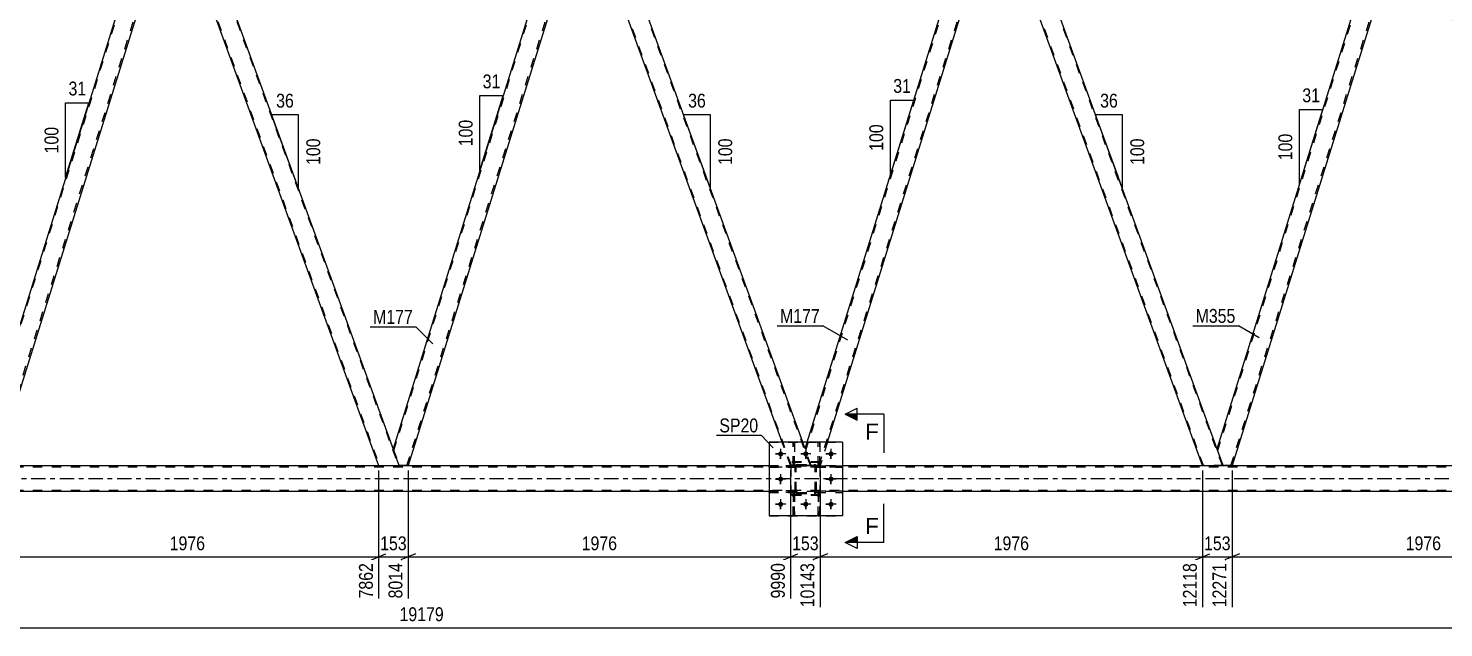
# Model space of a CAD drawing. Header units: millimetres. Extents: x -598 to 243, y -441 to 153.
# Drawn here: x -265.7 to 26.8, y -156.1 to -32.2 of the extents above; entities that cross this region are included whole.
import ezdxf

# ---------------------------------------------------------------- set-up
doc = ezdxf.new("R2010")
doc.units = ezdxf.units.MM
doc.linetypes.add('DXK_LINE_DOT2', pattern=[3.9198, 1.9599, -1.9599])
doc.linetypes.add('DXK_LINE_DOT3', pattern=[5.9187, 2.979, -0.9799, 0.9799, -0.9799])
doc.styles.add('Arial', font='ARIAL.TTF', dxfattribs={"height": 0.2})
doc.styles.add('Arial Narrow', font='ARIALN.TTF', dxfattribs={"height": 0.2})

# ---------------------------------------------------------------- blocks, each defined once
blk = doc.blocks.new('Part-318889849-1484 - 1356')
at = {"color": 7, "linetype": 'DXK_LINE_DOT2'}
for p, q in [((-102.85, -128.12), (-102.85, -127.8)), ((-102.85, -127.8), (-97.45, -127.8)), ((-102.85, -128.12), (-97.45, -128.12)), ((-102.25, -128.12), (-102.25, -127.8)), ((-97.45, -127.8), (-97.45, -128.12))]:
    blk.add_line(p, q, dxfattribs=at)
blk = doc.blocks.new('Part-318889849-1550 - 1356')
at = {"color": 7, "linetype": 'DXK_LINE_DOT2'}
for p, q in [((-107.25, -122.84), (-107.21, -122.66)), ((-107.21, -122.66), (-107.25, -122.84)), ((-107.01, -122.84), (-106.99, -122.75)), ((-106.99, -122.75), (-106.94, -122.67)), ((-106.95, -122.4), (-106.77, -122.36)), ((-106.77, -122.36), (-106.95, -122.4)), ((-106.94, -122.67), (-106.86, -122.62)), ((-106.86, -122.62), (-106.77, -122.6)), ((-106.77, -122.36), (-103.33, -122.36)), ((-106.77, -122.6), (-103.33, -122.6)), ((-103.33, -122.36), (-103.14, -122.4)), ((-103.14, -122.4), (-103.33, -122.36)), ((-103.33, -122.6), (-103.24, -122.62)), ((-103.24, -122.62), (-103.16, -122.67)), ((-103.16, -122.67), (-103.11, -122.75)), ((-103.11, -122.75), (-103.09, -122.84)), ((-102.88, -122.66), (-102.85, -122.84)), ((-102.85, -122.84), (-102.88, -122.66)), ((-107.25, -127.88), (-107.25, -122.84)), ((-107.01, -127.88), (-107.01, -122.84)), ((-103.09, -127.88), (-103.09, -122.84)), ((-102.85, -127.88), (-102.85, -122.84)), ((-107.21, -128.07), (-107.25, -127.88)), ((-107.25, -127.88), (-107.21, -128.07)), ((-106.99, -127.98), (-107.01, -127.88)), ((-106.94, -128.05), (-106.99, -127.98)), ((-106.77, -128.36), (-106.95, -128.33)), ((-106.95, -128.33), (-106.77, -128.36)), ((-106.86, -128.11), (-106.94, -128.05)), ((-106.77, -128.12), (-106.86, -128.11)), ((-106.77, -128.12), (-103.33, -128.12)), ((-106.77, -128.36), (-103.33, -128.36)), ((-103.24, -128.11), (-103.33, -128.12)), ((-103.14, -128.33), (-103.33, -128.36)), ((-103.33, -128.36), (-103.14, -128.33)), ((-103.16, -128.05), (-103.24, -128.11)), ((-103.11, -127.98), (-103.16, -128.05)), ((-103.09, -127.88), (-103.11, -127.98)), ((-102.85, -127.88), (-102.88, -128.07)), ((-102.88, -128.07), (-102.85, -127.88))]:
    blk.add_line(p, q, dxfattribs=at)
at = {"color": 7, "linetype": 'DXK_LINE_DOT3'}
blk.add_line((-105.05, -125.36), (-105.05, -125.36), dxfattribs=at)
at = {"color": 7, "linetype": 'DXK_LINE_DOT2'}
for centre, start, end in [((-106.77, -122.84), 112.5, 157.5), ((-106.77, -122.84), 112.5, 157.5), ((-103.33, -122.84), 22.5, 67.5), ((-103.33, -122.84), 22.5, 67.5), ((-106.77, -127.88), 202.5, 247.5), ((-106.77, -127.88), 202.5, 247.5), ((-103.33, -127.88), 292.5, 337.5), ((-103.33, -127.88), 292.5, 337.5)]:
    blk.add_arc(centre, 0.48, start, end, dxfattribs=at)
blk = doc.blocks.new('Part-318889849-1475 - 1356')
at = {"color": 7, "linetype": 'DXK_LINE_DOT2'}
for p, q in [((-102.05, -121.96), (-108.05, -121.96)), ((-108.05, -128.76), (-108.05, -121.96)), ((-102.05, -128.76), (-102.05, -121.96)), ((-102.05, -128.76), (-108.05, -128.76))]:
    blk.add_line(p, q, dxfattribs=at)
blk = doc.blocks.new('Part-318889849-1481 - 1356')
at = {"color": 2, "linetype": 'Continuous'}
for p, q in [((-102.49, -117.76), (-102.49, -117.76)), ((-102.17, -117.76), (-102.49, -117.76)), ((-102.17, -117.76), (-102.17, -117.76))]:
    blk.add_line(p, q, dxfattribs=at)
at = {"color": 7, "linetype": 'DXK_LINE_DOT2'}
for p, q in [((-102.49, -122.61), (-102.49, -117.76)), ((-102.17, -122.61), (-102.17, -117.76)), ((-102.49, -122.01), (-102.17, -122.01)), ((-102.49, -122.61), (-102.17, -122.61))]:
    blk.add_line(p, q, dxfattribs=at)
blk = doc.blocks.new('Part-318889849-1547 - 1356')
at = {"color": 2, "linetype": 'Continuous'}
for p, q in [((-153.63, -1.36), (-190.33, -119.11)), ((-153.59, -1.36), (-153.63, -1.36)), ((-153.59, -1.36), (-153.12, -1.36)), ((-153.12, -1.36), (-152.31, -1.36)), ((-152.31, -1.36), (-150.78, -5.56)), ((-150.76, -5.61), (-187.22, -122.58)), ((-189.07, -122.58), (-190.31, -119.16))]:
    blk.add_line(p, q, dxfattribs=at)
at = {"color": 7, "linetype": 'DXK_LINE_DOT2'}
for p, q in [((-190.19, -119.48), (-153.38, -1.36)), ((-153.12, -1.36), (-153.48, -1.36)), ((-187.47, -122.58), (-150.9, -5.24)), ((-150.78, -5.56), (-150.76, -5.61)), ((-190.33, -119.11), (-190.31, -119.16)), ((-187.22, -122.58), (-189.07, -122.58))]:
    blk.add_line(p, q, dxfattribs=at)
blk = doc.blocks.new('Part-318889849-1478 - 1356')
at = {"color": 2, "linetype": 'Continuous'}
for p, q in [((-107.69, -117.76), (-107.69, -117.76)), ((-107.37, -117.76), (-107.69, -117.76)), ((-107.37, -117.76), (-107.37, -117.76))]:
    blk.add_line(p, q, dxfattribs=at)
at = {"color": 7, "linetype": 'DXK_LINE_DOT2'}
for p, q in [((-107.69, -122.61), (-107.69, -117.76)), ((-107.37, -122.61), (-107.37, -117.76)), ((-107.69, -122.01), (-107.37, -122.01)), ((-107.69, -122.61), (-107.37, -122.61))]:
    blk.add_line(p, q, dxfattribs=at)
blk = doc.blocks.new('Part-318889849-1491 - 1356')
at = {"color": 7, "linetype": 'DXK_LINE_DOT2'}
for p, q in [((-112.65, -122.6), (-107.25, -122.6)), ((-112.65, -122.92), (-112.65, -122.6)), ((-107.85, -122.92), (-107.85, -122.6)), ((-107.25, -122.6), (-107.25, -122.92)), ((-107.25, -122.92), (-112.65, -122.92))]:
    blk.add_line(p, q, dxfattribs=at)
blk = doc.blocks.new('Part-318889849-1548 - 1356')
at = {"color": 7, "linetype": 'DXK_LINE_DOT2'}
for p, q in [((-112.65, -127.8), (-107.25, -127.8)), ((-112.65, -128.12), (-112.65, -127.8)), ((-107.25, -128.12), (-112.65, -128.12)), ((-107.85, -128.12), (-107.85, -127.8)), ((-107.25, -127.8), (-107.25, -128.12))]:
    blk.add_line(p, q, dxfattribs=at)
blk = doc.blocks.new('Bolt-318889849-1502 - 1356')
at = {"color": 1, "linetype": 'Continuous'}
for p, q in [((-110.25, -119.12), (-110.25, -119.82)), ((-105.05, -119.12), (-105.05, -119.82)), ((-99.85, -119.12), (-99.85, -119.82)), ((-111.29, -120.16), (-110.6, -120.16)), ((-110.25, -121.2), (-110.25, -120.51)), ((-109.21, -120.16), (-109.9, -120.16)), ((-106.09, -120.16), (-105.4, -120.16)), ((-105.05, -121.2), (-105.05, -120.51)), ((-104.01, -120.16), (-104.7, -120.16)), ((-100.89, -120.16), (-100.2, -120.16)), ((-99.85, -121.2), (-99.85, -120.51)), ((-98.81, -120.16), (-99.5, -120.16)), ((-111.29, -125.36), (-110.6, -125.36)), ((-110.25, -124.32), (-110.25, -125.02)), ((-110.25, -126.4), (-110.25, -125.71)), ((-109.21, -125.36), (-109.9, -125.36)), ((-100.89, -125.36), (-100.2, -125.36)), ((-99.85, -124.32), (-99.85, -125.02)), ((-99.85, -126.4), (-99.85, -125.71)), ((-98.81, -125.36), (-99.5, -125.36)), ((-111.29, -130.56), (-110.6, -130.56)), ((-110.25, -129.52), (-110.25, -130.22)), ((-110.25, -131.6), (-110.25, -130.91)), ((-109.21, -130.56), (-109.9, -130.56)), ((-106.09, -130.56), (-105.4, -130.56)), ((-105.05, -129.52), (-105.05, -130.22)), ((-105.05, -131.6), (-105.05, -130.91)), ((-104.01, -130.56), (-104.7, -130.56)), ((-100.89, -130.56), (-100.2, -130.56)), ((-99.85, -129.52), (-99.85, -130.22)), ((-99.85, -131.6), (-99.85, -130.91)), ((-98.81, -130.56), (-99.5, -130.56))]:
    blk.add_line(p, q, dxfattribs=at)
blk = doc.blocks.new('Part-318889849-1503 - 1356')
at = {"color": 7, "linetype": 'DXK_LINE_DOT2'}
for p, q in [((-102.05, -121.83), (-108.05, -121.83)), ((-108.05, -128.63), (-108.05, -121.83)), ((-102.05, -128.63), (-102.05, -121.83)), ((-102.05, -128.63), (-108.05, -128.63))]:
    blk.add_line(p, q, dxfattribs=at)
blk = doc.blocks.new('Part-318889849-1549 - 1356')
at = {"color": 7, "linetype": 'DXK_LINE_DOT2'}
for p, q in [((-102.85, -122.92), (-102.85, -122.6)), ((-102.85, -122.6), (-97.45, -122.6)), ((-102.25, -122.92), (-102.25, -122.6)), ((-97.45, -122.6), (-97.45, -122.92)), ((-102.85, -122.92), (-97.45, -122.92))]:
    blk.add_line(p, q, dxfattribs=at)
blk = doc.blocks.new('Part-318889849-1532 - 1356')
at = {"color": 2, "linetype": 'Continuous'}
for p, q in [((-237.44, -1.36), (-237.42, -1.36)), ((-237.42, -1.36), (-237.34, -1.36)), ((-237.34, -1.36), (-237.1, -1.36)), ((-233.19, -1.36), (-237.1, -1.36)), ((-233.19, -1.36), (-190.31, -119.16)), ((-235.91, -5.56), (-193.32, -122.58))]:
    blk.add_line(p, q, dxfattribs=at)
at = {"color": 7, "linetype": 'DXK_LINE_DOT2'}
for p, q in [((-235.91, -5.56), (-237.44, -1.36)), ((-237.44, -1.36), (-237.34, -1.36)), ((-237.27, -1.36), (-193.15, -122.58)), ((-237.26, -1.36), (-237.27, -1.36)), ((-237.27, -1.36), (-237.26, -1.36)), ((-237.23, -1.36), (-237.26, -1.36)), ((-233.36, -1.36), (-189.24, -122.58)), ((-190.31, -119.16), (-189.07, -122.58)), ((-193.32, -122.58), (-189.07, -122.58))]:
    blk.add_line(p, q, dxfattribs=at)
blk = doc.blocks.new('Part-318889849-1564 - 1356')
at = {"color": 7, "linetype": 'DXK_LINE_DOT2'}
for p, q in [((-107.69, -122.61), (-107.69, -117.76)), ((-107.69, -117.76), (-107.37, -117.76)), ((-107.37, -117.76), (-107.37, -122.61)), ((-107.69, -122.01), (-107.37, -122.01)), ((-107.37, -122.61), (-107.69, -122.61))]:
    blk.add_line(p, q, dxfattribs=at)
blk = doc.blocks.new('Part-318889849-1963 - 1356')
at = {"color": 7, "linetype": 'DXK_LINE_DOT2'}
for p, q in [((-107.25, -127.8), (-112.65, -127.8)), ((-112.65, -127.8), (-112.65, -128.12)), ((-112.65, -128.12), (-107.25, -128.12)), ((-107.85, -128.12), (-107.85, -127.8)), ((-107.25, -128.12), (-107.25, -127.8))]:
    blk.add_line(p, q, dxfattribs=at)
blk = doc.blocks.new('Part-318889849-1580 - 1356')
at = {"color": 7, "linetype": 'DXK_LINE_DOT2'}
for p, q in [((-107.25, -122.84), (-107.21, -122.66)), ((-107.21, -122.66), (-107.25, -122.84)), ((-107.01, -122.84), (-106.99, -122.75)), ((-106.99, -122.75), (-106.94, -122.67)), ((-106.95, -122.4), (-106.77, -122.36)), ((-106.77, -122.36), (-106.95, -122.4)), ((-106.94, -122.67), (-106.86, -122.62)), ((-106.86, -122.62), (-106.77, -122.6)), ((-106.77, -122.36), (-103.33, -122.36)), ((-106.77, -122.6), (-103.33, -122.6)), ((-103.33, -122.36), (-103.14, -122.4)), ((-103.14, -122.4), (-103.33, -122.36)), ((-103.33, -122.6), (-103.24, -122.62)), ((-103.24, -122.62), (-103.16, -122.67)), ((-103.16, -122.67), (-103.11, -122.75)), ((-103.11, -122.75), (-103.09, -122.84)), ((-102.88, -122.66), (-102.85, -122.84)), ((-102.85, -122.84), (-102.88, -122.66)), ((-107.25, -127.88), (-107.25, -122.84)), ((-107.01, -127.88), (-107.01, -122.84)), ((-103.09, -127.88), (-103.09, -122.84)), ((-102.85, -127.88), (-102.85, -122.84)), ((-107.21, -128.07), (-107.25, -127.88)), ((-107.25, -127.88), (-107.21, -128.07)), ((-106.99, -127.98), (-107.01, -127.88)), ((-106.94, -128.05), (-106.99, -127.98)), ((-106.77, -128.36), (-106.95, -128.33)), ((-106.95, -128.33), (-106.77, -128.36)), ((-106.86, -128.11), (-106.94, -128.05)), ((-106.77, -128.12), (-106.86, -128.11)), ((-106.77, -128.12), (-103.33, -128.12)), ((-106.77, -128.36), (-103.33, -128.36)), ((-103.24, -128.11), (-103.33, -128.12)), ((-103.14, -128.33), (-103.33, -128.36)), ((-103.33, -128.36), (-103.14, -128.33)), ((-103.16, -128.05), (-103.24, -128.11)), ((-103.11, -127.98), (-103.16, -128.05)), ((-103.09, -127.88), (-103.11, -127.98)), ((-102.85, -127.88), (-102.88, -128.07)), ((-102.88, -128.07), (-102.85, -127.88))]:
    blk.add_line(p, q, dxfattribs=at)
at = {"color": 7, "linetype": 'DXK_LINE_DOT3'}
blk.add_line((-105.05, -125.36), (-105.05, -125.36), dxfattribs=at)
at = {"color": 7, "linetype": 'DXK_LINE_DOT2'}
for centre, start, end in [((-106.77, -122.84), 112.5, 157.5), ((-106.77, -122.84), 112.5, 157.5), ((-103.33, -122.84), 22.5, 67.5), ((-103.33, -122.84), 22.5, 67.5), ((-106.77, -127.88), 202.5, 247.5), ((-106.77, -127.88), 202.5, 247.5), ((-103.33, -127.88), 292.5, 337.5), ((-103.33, -127.88), 292.5, 337.5)]:
    blk.add_arc(centre, 0.48, start, end, dxfattribs=at)
blk = doc.blocks.new('Part-318889849-1673 - 1356')
at = {"color": 2, "linetype": 'Continuous'}
for p, q in [((-20.06, -119.11), (16.24, -2.64)), ((18.43, -2.64), (16.75, -2.64)), ((19.49, -5.56), (18.43, -2.64)), ((19.51, -5.61), (-16.95, -122.58)), ((-18.8, -122.58), (-20.04, -119.16))]:
    blk.add_line(p, q, dxfattribs=at)
at = {"color": 7, "linetype": 'DXK_LINE_DOT2'}
for p, q in [((-19.93, -119.48), (16.49, -2.64)), ((16.75, -2.64), (16.24, -2.64)), ((-17.2, -122.58), (19.37, -5.24)), ((19.51, -5.61), (19.49, -5.56)), ((19.51, -5.61), (19.49, -5.56)), ((-20.06, -119.11), (-20.04, -119.16)), ((-16.95, -122.58), (-18.8, -122.58))]:
    blk.add_line(p, q, dxfattribs=at)
blk = doc.blocks.new('Part-318889849-1808 - 1356')
at = {"color": 7, "linetype": 'DXK_LINE_DOT2'}
for p, q in [((-112.65, -117.76), (-97.45, -117.76)), ((-112.65, -117.76), (-112.65, -132.96)), ((-97.45, -117.76), (-97.45, -132.96)), ((-112.65, -132.96), (-97.45, -132.96))]:
    blk.add_line(p, q, dxfattribs=at)
blk = doc.blocks.new('Part-318889849-1695 - 1356')
at = {"color": 7, "linetype": 'DXK_LINE_DOT2'}
for p, q in [((18.45, -2.64), (18.43, -2.64)), ((18.43, -2.64), (18.77, -2.64)), ((19.49, -5.56), (18.43, -2.64)), ((62.25, -122.58), (18.6, -2.64)), ((22.68, -2.64), (22.34, -2.64)), ((22.34, -2.64), (22.51, -2.64)), ((66.17, -122.58), (22.51, -2.64)), ((62.08, -122.58), (60.33, -117.76)), ((66.34, -122.58), (64.58, -117.76)), ((66.34, -122.58), (62.08, -122.58))]:
    blk.add_line(p, q, dxfattribs=at)
at = {"color": 2, "linetype": 'Continuous'}
for p, q in [((22.34, -2.64), (18.77, -2.64)), ((64.58, -117.76), (22.68, -2.64)), ((60.33, -117.76), (19.49, -5.56))]:
    blk.add_line(p, q, dxfattribs=at)
blk = doc.blocks.new('Part-318889849-1710 - 1356')
at = {"color": 7, "linetype": 'DXK_LINE_DOT2'}
for p, q in [((-102.49, -132.96), (-102.49, -128.13)), ((-102.49, -128.13), (-102.17, -128.13)), ((-102.17, -128.13), (-102.17, -132.96)), ((-102.49, -128.73), (-102.17, -128.73)), ((-102.17, -132.96), (-102.49, -132.96))]:
    blk.add_line(p, q, dxfattribs=at)
blk = doc.blocks.new('Part-318889849-1715 - 1356')
at = {"color": 2, "linetype": 'Continuous'}
for p, q in [((-238.76, -1.36), (-275.46, -119.11)), ((-238.72, -1.36), (-238.76, -1.36)), ((-238.72, -1.36), (-238.26, -1.36)), ((-238.26, -1.36), (-237.44, -1.36)), ((-237.44, -1.36), (-235.91, -5.56)), ((-235.9, -5.61), (-272.36, -122.58)), ((-274.2, -122.58), (-275.45, -119.16))]:
    blk.add_line(p, q, dxfattribs=at)
at = {"color": 7, "linetype": 'DXK_LINE_DOT2'}
for p, q in [((-275.33, -119.48), (-238.51, -1.36)), ((-238.26, -1.36), (-238.61, -1.36)), ((-272.61, -122.58), (-236.03, -5.24)), ((-235.91, -5.56), (-235.9, -5.61)), ((-275.46, -119.11), (-275.45, -119.16)), ((-272.36, -122.58), (-274.2, -122.58))]:
    blk.add_line(p, q, dxfattribs=at)
blk = doc.blocks.new('Part-318889849-1720 - 1356')
at = {"color": 2, "linetype": 'Continuous'}
for p, q in [((-152.31, -1.36), (-152.28, -1.36)), ((-152.28, -1.36), (-152.21, -1.36)), ((-152.21, -1.36), (-151.97, -1.36)), ((-151.97, -1.36), (-148.05, -1.36)), ((-105.68, -117.76), (-148.05, -1.36)), ((-109.94, -117.76), (-150.78, -5.56))]:
    blk.add_line(p, q, dxfattribs=at)
at = {"color": 7, "linetype": 'DXK_LINE_DOT2'}
for p, q in [((-152.31, -1.36), (-152.21, -1.36)), ((-150.78, -5.56), (-152.31, -1.36)), ((-108.02, -122.58), (-152.14, -1.36)), ((-152.13, -1.36), (-152.14, -1.36)), ((-152.14, -1.36), (-152.13, -1.36)), ((-152.1, -1.36), (-152.13, -1.36)), ((-104.1, -122.58), (-148.22, -1.36)), ((-108.19, -122.58), (-109.94, -117.76)), ((-103.93, -122.58), (-105.68, -117.76)), ((-103.93, -122.58), (-108.19, -122.58))]:
    blk.add_line(p, q, dxfattribs=at)
blk = doc.blocks.new('Part-318889849-1731 - 1356')
at = {"color": 7, "linetype": 'DXK_LINE_DOT2'}
for p, q in [((-102.49, -122.61), (-102.49, -117.76)), ((-102.49, -117.76), (-102.17, -117.76)), ((-102.17, -117.76), (-102.17, -122.61)), ((-102.49, -122.01), (-102.17, -122.01)), ((-102.17, -122.61), (-102.49, -122.61))]:
    blk.add_line(p, q, dxfattribs=at)
blk = doc.blocks.new('Part-318889849-1734 - 1356')
at = {"color": 7, "linetype": 'DXK_LINE_DOT2'}
for p, q in [((-107.37, -128.13), (-107.69, -128.13)), ((-107.69, -128.13), (-107.69, -132.96)), ((-107.37, -132.96), (-107.37, -128.13)), ((-107.69, -128.73), (-107.37, -128.73)), ((-107.69, -132.96), (-107.37, -132.96))]:
    blk.add_line(p, q, dxfattribs=at)
blk = doc.blocks.new('Part-318889849-1888 - 1356')
at = {"color": 2, "linetype": 'Continuous'}
for p, q in [((-67.17, -1.36), (-67.15, -1.36)), ((-67.15, -1.36), (-67.07, -1.36)), ((-67.07, -1.36), (-66.83, -1.36)), ((-62.92, -1.36), (-66.83, -1.36)), ((-20.04, -119.16), (-62.92, -1.36)), ((-23.05, -122.58), (-65.65, -5.56))]:
    blk.add_line(p, q, dxfattribs=at)
at = {"color": 7, "linetype": 'DXK_LINE_DOT2'}
for p, q in [((-67.17, -1.36), (-67.07, -1.36)), ((-67.17, -1.36), (-65.65, -5.56)), ((-22.88, -122.58), (-67, -1.36)), ((-66.99, -1.36), (-67, -1.36)), ((-67, -1.36), (-66.99, -1.36)), ((-66.96, -1.36), (-66.99, -1.36)), ((-18.97, -122.58), (-63.09, -1.36)), ((-18.8, -122.58), (-20.04, -119.16)), ((-18.8, -122.58), (-23.05, -122.58))]:
    blk.add_line(p, q, dxfattribs=at)
blk = doc.blocks.new('Part-318889849-1855 - 1356')
at = {"color": 7, "linetype": 'DXK_LINE_DOT2'}
for p, q in [((-102.17, -128.13), (-102.49, -128.13)), ((-102.49, -128.13), (-102.49, -132.96)), ((-102.17, -132.96), (-102.17, -128.13)), ((-102.49, -128.73), (-102.17, -128.73)), ((-102.49, -132.96), (-102.17, -132.96))]:
    blk.add_line(p, q, dxfattribs=at)
blk = doc.blocks.new('Bolt-318889849-1895 - 1356')
at = {"linetype": 'Continuous'}
for points in [[(-109.73, -120.16, -1), (-110.77, -120.16, -1)], [(-104.53, -120.16, -1), (-105.57, -120.16, -1)], [(-99.33, -120.16, -1), (-100.37, -120.16, -1)], [(-109.73, -125.36, -1), (-110.77, -125.36, -1)], [(-99.33, -125.36, -1), (-100.37, -125.36, -1)], [(-109.73, -130.56, -1), (-110.77, -130.56, -1)], [(-104.53, -130.56, -1), (-105.57, -130.56, -1)], [(-99.33, -130.56, -1), (-100.37, -130.56, -1)]]:
    blk.add_hatch(color=1, dxfattribs=at).paths.add_polyline_path(points)
at = {"color": 1, "linetype": 'Continuous'}
for p, q in [((-110.25, -119.12), (-110.25, -121.2)), ((-105.05, -119.12), (-105.05, -121.2)), ((-99.85, -119.12), (-99.85, -121.2)), ((-109.21, -120.16), (-111.29, -120.16)), ((-104.01, -120.16), (-106.09, -120.16)), ((-98.81, -120.16), (-100.89, -120.16)), ((-109.21, -125.36), (-111.29, -125.36)), ((-110.25, -124.32), (-110.25, -126.4)), ((-98.81, -125.36), (-100.89, -125.36)), ((-99.85, -124.32), (-99.85, -126.4)), ((-109.21, -130.56), (-111.29, -130.56)), ((-110.25, -129.52), (-110.25, -131.6)), ((-104.01, -130.56), (-106.09, -130.56)), ((-105.05, -129.52), (-105.05, -131.6)), ((-98.81, -130.56), (-100.89, -130.56)), ((-99.85, -129.52), (-99.85, -131.6))]:
    blk.add_line(p, q, dxfattribs=at)
blk = doc.blocks.new('Part-318889849-1914 - 1356')
at = {"color": 7, "linetype": 'DXK_LINE_DOT2'}
for p, q in [((-107.25, -122.6), (-112.65, -122.6)), ((-112.65, -122.6), (-112.65, -122.92)), ((-107.85, -122.92), (-107.85, -122.6)), ((-107.25, -122.92), (-107.25, -122.6)), ((-112.65, -122.92), (-107.25, -122.92))]:
    blk.add_line(p, q, dxfattribs=at)
blk = doc.blocks.new('Part-318889849-1923 - 1356')
at = {"color": 7, "linetype": 'DXK_LINE_DOT2'}
for p, q in [((-102.85, -127.8), (-97.45, -127.8)), ((-102.85, -127.8), (-102.85, -128.12)), ((-102.85, -128.12), (-97.45, -128.12)), ((-102.25, -128.12), (-102.25, -127.8)), ((-97.45, -128.12), (-97.45, -127.8))]:
    blk.add_line(p, q, dxfattribs=at)
blk = doc.blocks.new('Part-318889849-1926 - 1356')
at = {"color": 7, "linetype": 'DXK_LINE_DOT2'}
for p, q in [((-102.85, -122.6), (-97.45, -122.6)), ((-102.85, -122.6), (-102.85, -122.92)), ((-102.25, -122.92), (-102.25, -122.6)), ((-97.45, -122.92), (-97.45, -122.6)), ((-102.85, -122.92), (-97.45, -122.92))]:
    blk.add_line(p, q, dxfattribs=at)
blk = doc.blocks.new('Part-318889849-1937 - 1356')
at = {"color": 7, "linetype": 'DXK_LINE_DOT2'}
for p, q in [((-107.69, -132.96), (-107.69, -128.13)), ((-107.69, -128.13), (-107.37, -128.13)), ((-107.37, -128.13), (-107.37, -132.96)), ((-107.69, -128.73), (-107.37, -128.73)), ((-107.37, -132.96), (-107.69, -132.96))]:
    blk.add_line(p, q, dxfattribs=at)
blk = doc.blocks.new('Part-318889849-1943 - 1356')
at = {"color": 7, "linetype": 'DXK_LINE_DOT2'}
for p, q in [((-105.06, -119.48), (-68.24, -1.36)), ((-67.99, -1.36), (-68.35, -1.36)), ((-102.34, -122.58), (-65.76, -5.24)), ((-65.65, -5.56), (-65.63, -5.61)), ((-105.19, -119.11), (-104.78, -117.76)), ((-103.93, -122.58), (-105.19, -119.11)), ((-100.59, -117.76), (-102.09, -122.58)), ((-102.09, -122.58), (-103.93, -122.58))]:
    blk.add_line(p, q, dxfattribs=at)
at = {"color": 2, "linetype": 'Continuous'}
for p, q in [((-104.78, -117.76), (-68.49, -1.36)), ((-68.49, -1.36), (-68.45, -1.36)), ((-68.45, -1.36), (-67.99, -1.36)), ((-67.99, -1.36), (-67.17, -1.36)), ((-67.17, -1.36), (-65.65, -5.56)), ((-100.59, -117.76), (-65.63, -5.61))]:
    blk.add_line(p, q, dxfattribs=at)
blk = doc.blocks.new('Part-318889849-1978 - 1356')
at = {"color": 7, "linetype": 'DXK_LINE_DOT2'}
for p, q in [((-507.81, -122.82), (174.3, -122.82)), ((-112.65, -122.58), (-97.45, -122.58)), ((-507.81, -127.62), (174.3, -127.62)), ((-112.65, -127.86), (-97.45, -127.86))]:
    blk.add_line(p, q, dxfattribs=at)
at = {"color": 2, "linetype": 'Continuous'}
for p, q in [((-352.66, -122.58), (-112.65, -122.58)), ((-97.45, -122.58), (57.62, -122.58)), ((-352.66, -127.86), (-112.65, -127.86)), ((-97.45, -127.86), (57.62, -127.86))]:
    blk.add_line(p, q, dxfattribs=at)
at = {"color": 7, "linetype": 'DXK_LINE_DOT3'}
blk.add_line((-507.81, -125.22), (174.3, -125.22), dxfattribs=at)
blk = doc.blocks.new('Part-318889849-1983 - 1356')
at = {"color": 2, "linetype": 'Continuous'}
for p, q in [((-97.45, -117.76), (-112.65, -117.76)), ((-112.65, -117.76), (-112.65, -132.96)), ((-97.45, -117.76), (-97.45, -132.96)), ((-97.45, -132.96), (-112.65, -132.96))]:
    blk.add_line(p, q, dxfattribs=at)
blk = doc.blocks.new('AngleDimension-318889849-3071 - 1356')
at = {"color": 7, "linetype": 'Continuous'}
for p, q in [((-125.66, -62.88), (-130.31, -50.11)), ((-124.77, -50.11), (-130.31, -50.11)), ((-124.77, -65.33), (-130.31, -50.11)), ((-124.77, -65.33), (-124.77, -50.11))]:
    blk.add_line(p, q, dxfattribs=at)
at = {"color": 0}
for points in [[(-125.11, -49.21), (-125.11, -45.01), (-129.97, -45.01), (-129.97, -49.21)], [(-119.67, -54.38), (-123.87, -54.38), (-123.87, -61.07), (-119.67, -61.07)]]:
    blk.add_wipeout(points, dxfattribs=at)
at = {"color": 3, "style": 'Arial Narrow'}
blk.add_text('36', height=2.863, dxfattribs=at).set_placement((-129.37, -48.61))
blk.add_text('100', height=2.863, rotation=90.0002, dxfattribs=at).set_placement((-120.27, -60.47))
blk = doc.blocks.new('AngleDimension-318889849-70894 - 1356')
at = {"color": 7, "linetype": 'Continuous'}
for p, q in [((-3.03, -49.01), (1.79, -49.01)), ((-3.03, -64.48), (1.79, -49.01)), ((-3.03, -64.48), (-3.03, -49.01)), ((-2.13, -61.6), (1.79, -49.01))]:
    blk.add_line(p, q, dxfattribs=at)
at = {"color": 0}
for points in [[(1.81, -48.11), (1.81, -43.91), (-3.05, -43.91), (-3.05, -48.11)], [(-3.93, -53.4), (-8.13, -53.4), (-8.13, -60.09), (-3.93, -60.09)]]:
    blk.add_wipeout(points, dxfattribs=at)
at = {"color": 3, "style": 'Arial Narrow'}
blk.add_text('31', height=2.863, dxfattribs=at).set_placement((-2.45, -47.51))
blk.add_text('100', height=2.863, rotation=90.0002, dxfattribs=at).set_placement((-4.53, -59.49))
blk = doc.blocks.new('StraightDimension-318889849-2962 - 1356')
at = {"color": 7, "linetype": 'Continuous'}
blk.add_line((-554.03, -156.06), (185.16, -156.06), dxfattribs=at)
at = {"color": 0}
blk.add_wipeout([(-179.26, -155.31), (-179.26, -151.11), (-189.6, -151.11), (-189.6, -155.31)], dxfattribs=at)
at = {"color": 3, "style": 'Arial Narrow'}
blk.add_text('19179', height=2.863, dxfattribs=at).set_placement((-189, -154.71))
blk = doc.blocks.new('StraightDimension-318889849-63659 - 1356')
at = {"color": 7, "linetype": 'Continuous'}
for p, q in [((-108.19, -123.58), (-108.19, -150.02)), ((-102.09, -123.58), (-102.09, -151.85)), ((-109.69, -142.01), (-106.69, -140.81)), ((-108.19, -141.41), (-102.09, -141.41)), ((-100.59, -140.81), (-103.59, -142.01))]:
    blk.add_line(p, q, dxfattribs=at)
at = {"color": 0}
blk.add_wipeout([(-101.8, -140.66), (-101.8, -136.46), (-108.48, -136.46), (-108.48, -140.66)], dxfattribs=at)
at = {"color": 3, "style": 'Arial Narrow'}
blk.add_text('153', height=2.863, dxfattribs=at).set_placement((-107.88, -140.06))
at = {"color": 0, "linetype": 'Continuous'}
blk.add_wipeout([(-102.69, -142.11), (-106.89, -142.11), (-106.89, -152.45), (-102.69, -152.45)], dxfattribs=at)
at = {"color": 3, "linetype": 'Continuous', "style": 'Arial Narrow'}
blk.add_text('10143', height=2.863, rotation=90.0002, dxfattribs=at).set_placement((-103.29, -151.85))
blk = doc.blocks.new('StraightDimension-318889849-63657 - 1356')
at = {"color": 7, "linetype": 'Continuous'}
for p, q in [((-23.05, -123.58), (-23.05, -151.85)), ((-16.95, -123.58), (-16.95, -151.85)), ((-24.55, -142.01), (-21.55, -140.81)), ((-23.05, -141.41), (-16.95, -141.41)), ((-15.45, -140.81), (-18.45, -142.01))]:
    blk.add_line(p, q, dxfattribs=at)
at = {"color": 0}
blk.add_wipeout([(-16.66, -140.66), (-16.66, -136.46), (-23.35, -136.46), (-23.35, -140.66)], dxfattribs=at)
at = {"color": 3, "style": 'Arial Narrow'}
blk.add_text('153', height=2.863, dxfattribs=at).set_placement((-22.75, -140.06))
at = {"color": 0, "linetype": 'Continuous'}
blk.add_wipeout([(-17.55, -142.11), (-21.75, -142.11), (-21.75, -152.45), (-17.55, -152.45)], dxfattribs=at)
at = {"color": 3, "linetype": 'Continuous', "style": 'Arial Narrow'}
blk.add_text('12271', height=2.863, rotation=90.0002, dxfattribs=at).set_placement((-18.15, -151.85))
blk = doc.blocks.new('StraightDimension-318889849-63656 - 1356')
at = {"color": 7, "linetype": 'Continuous'}
for p, q in [((-16.95, -123.58), (-16.95, -151.85)), ((62.08, -123.58), (62.08, -151.85)), ((-15.45, -140.81), (-18.45, -142.01)), ((-16.95, -141.41), (62.08, -141.41)), ((60.58, -142.01), (63.58, -140.81))]:
    blk.add_line(p, q, dxfattribs=at)
at = {"color": 0}
blk.add_wipeout([(26.82, -140.66), (26.82, -136.46), (18.31, -136.46), (18.31, -140.66)], dxfattribs=at)
at = {"color": 0, "linetype": 'Continuous'}
blk.add_wipeout([(61.48, -142.11), (57.28, -142.11), (57.28, -152.45), (61.48, -152.45)], dxfattribs=at)
at = {"color": 3, "style": 'Arial Narrow'}
blk.add_text('1976', height=2.863, dxfattribs=at).set_placement((18.91, -140.06))
at = {"color": 3, "linetype": 'Continuous', "style": 'Arial Narrow'}
blk.add_text('14247', height=2.863, rotation=90.0002, dxfattribs=at).set_placement((60.88, -151.85))
blk = doc.blocks.new('AngleDimension-318889849-70852 - 1356')
at = {"color": 7, "linetype": 'Continuous'}
for p, q in [((-258, -47.61), (-253.18, -47.61)), ((-258, -63.07), (-253.18, -47.61)), ((-258, -63.07), (-258, -47.61)), ((-257.62, -61.85), (-253.18, -47.61))]:
    blk.add_line(p, q, dxfattribs=at)
at = {"color": 0}
for points in [[(-253.16, -46.71), (-253.16, -42.51), (-258.01, -42.51), (-258.01, -46.71)], [(-258.9, -52), (-263.1, -52), (-263.1, -58.68), (-258.9, -58.68)]]:
    blk.add_wipeout(points, dxfattribs=at)
at = {"color": 3, "style": 'Arial Narrow'}
blk.add_text('31', height=2.863, dxfattribs=at).set_placement((-257.41, -46.11))
blk.add_text('100', height=2.863, rotation=90.0002, dxfattribs=at).set_placement((-259.5, -58.08))
blk = doc.blocks.new('StraightDimension-318889849-63661 - 1356')
at = {"color": 7, "linetype": 'Continuous'}
for p, q in [((-193.32, -123.58), (-193.32, -150.02)), ((-187.22, -123.58), (-187.22, -150.02)), ((-194.82, -142.01), (-191.82, -140.81)), ((-193.32, -141.41), (-187.22, -141.41)), ((-185.72, -140.81), (-188.72, -142.01))]:
    blk.add_line(p, q, dxfattribs=at)
at = {"color": 0}
blk.add_wipeout([(-186.93, -140.66), (-186.93, -136.46), (-193.61, -136.46), (-193.61, -140.66)], dxfattribs=at)
at = {"color": 3, "style": 'Arial Narrow'}
blk.add_text('153', height=2.863, dxfattribs=at).set_placement((-193.01, -140.06))
at = {"color": 0, "linetype": 'Continuous'}
blk.add_wipeout([(-187.82, -142.11), (-192.02, -142.11), (-192.02, -150.62), (-187.82, -150.62)], dxfattribs=at)
at = {"color": 3, "linetype": 'Continuous', "style": 'Arial Narrow'}
blk.add_text('8014', height=2.863, rotation=90.0002, dxfattribs=at).set_placement((-188.42, -150.02))
blk = doc.blocks.new('AngleDimension-318889849-3043 - 1356')
at = {"color": 7, "linetype": 'Continuous'}
for p, q in [((-210.79, -62.88), (-215.44, -50.11)), ((-209.9, -50.11), (-215.44, -50.11)), ((-209.9, -65.34), (-215.44, -50.11)), ((-209.9, -65.34), (-209.9, -50.11))]:
    blk.add_line(p, q, dxfattribs=at)
at = {"color": 0}
for points in [[(-210.24, -49.21), (-210.24, -45.01), (-215.1, -45.01), (-215.1, -49.21)], [(-204.8, -54.38), (-209, -54.38), (-209, -61.07), (-204.8, -61.07)]]:
    blk.add_wipeout(points, dxfattribs=at)
at = {"color": 3, "style": 'Arial Narrow'}
blk.add_text('36', height=2.863, dxfattribs=at).set_placement((-214.5, -48.61))
blk.add_text('100', height=2.863, rotation=90.0002, dxfattribs=at).set_placement((-205.4, -60.47))
blk = doc.blocks.new('AngleDimension-318889849-3099 - 1356')
at = {"color": 7, "linetype": 'Continuous'}
for p, q in [((-40.53, -62.88), (-45.17, -50.11)), ((-39.63, -50.11), (-45.17, -50.11)), ((-39.63, -65.34), (-45.17, -50.11)), ((-39.63, -65.34), (-39.63, -50.11))]:
    blk.add_line(p, q, dxfattribs=at)
at = {"color": 0}
for points in [[(-39.98, -49.21), (-39.98, -45.01), (-44.83, -45.01), (-44.83, -49.21)], [(-34.53, -54.38), (-38.73, -54.38), (-38.73, -61.07), (-34.53, -61.07)]]:
    blk.add_wipeout(points, dxfattribs=at)
at = {"color": 3, "style": 'Arial Narrow'}
blk.add_text('36', height=2.863, dxfattribs=at).set_placement((-44.23, -48.61))
blk.add_text('100', height=2.863, rotation=90.0002, dxfattribs=at).set_placement((-35.13, -60.47))
blk = doc.blocks.new('StraightDimension-318889849-63658 - 1356')
at = {"color": 7, "linetype": 'Continuous'}
for p, q in [((-102.09, -123.58), (-102.09, -151.85)), ((-23.05, -123.58), (-23.05, -151.85)), ((-100.59, -140.81), (-103.59, -142.01)), ((-102.09, -141.41), (-23.05, -141.41)), ((-24.55, -142.01), (-21.55, -140.81))]:
    blk.add_line(p, q, dxfattribs=at)
at = {"color": 0}
blk.add_wipeout([(-58.31, -140.66), (-58.31, -136.46), (-66.83, -136.46), (-66.83, -140.66)], dxfattribs=at)
at = {"color": 0, "linetype": 'Continuous'}
blk.add_wipeout([(-23.65, -142.11), (-27.85, -142.11), (-27.85, -152.45), (-23.65, -152.45)], dxfattribs=at)
at = {"color": 3, "style": 'Arial Narrow'}
blk.add_text('1976', height=2.863, dxfattribs=at).set_placement((-66.23, -140.06))
at = {"color": 3, "linetype": 'Continuous', "style": 'Arial Narrow'}
blk.add_text('12118', height=2.863, rotation=90.0002, dxfattribs=at).set_placement((-24.25, -151.85))
blk = doc.blocks.new('StraightDimension-318889849-63660 - 1356')
at = {"color": 7, "linetype": 'Continuous'}
for p, q in [((-187.22, -123.58), (-187.22, -150.02)), ((-108.19, -123.58), (-108.19, -150.02)), ((-185.72, -140.81), (-188.72, -142.01)), ((-187.22, -141.41), (-108.19, -141.41)), ((-109.69, -142.01), (-106.69, -140.81))]:
    blk.add_line(p, q, dxfattribs=at)
at = {"color": 0}
blk.add_wipeout([(-143.45, -140.66), (-143.45, -136.46), (-151.96, -136.46), (-151.96, -140.66)], dxfattribs=at)
at = {"color": 0, "linetype": 'Continuous'}
blk.add_wipeout([(-108.79, -142.11), (-112.99, -142.11), (-112.99, -150.62), (-108.79, -150.62)], dxfattribs=at)
at = {"color": 3, "style": 'Arial Narrow'}
blk.add_text('1976', height=2.863, dxfattribs=at).set_placement((-151.36, -140.06))
at = {"color": 3, "linetype": 'Continuous', "style": 'Arial Narrow'}
blk.add_text('9990', height=2.863, rotation=90.0002, dxfattribs=at).set_placement((-109.39, -150.02))
blk = doc.blocks.new('StraightDimension-318889849-63662 - 1356')
at = {"color": 7, "linetype": 'Continuous'}
for p, q in [((-272.36, -123.58), (-272.36, -150.02)), ((-193.32, -123.58), (-193.32, -150.02)), ((-270.86, -140.81), (-273.86, -142.01)), ((-272.36, -141.41), (-193.32, -141.41)), ((-194.82, -142.01), (-191.82, -140.81))]:
    blk.add_line(p, q, dxfattribs=at)
at = {"color": 0}
blk.add_wipeout([(-228.58, -140.66), (-228.58, -136.46), (-237.1, -136.46), (-237.1, -140.66)], dxfattribs=at)
at = {"color": 0, "linetype": 'Continuous'}
blk.add_wipeout([(-193.92, -142.11), (-198.12, -142.11), (-198.12, -150.62), (-193.92, -150.62)], dxfattribs=at)
at = {"color": 3, "style": 'Arial Narrow'}
blk.add_text('1976', height=2.863, dxfattribs=at).set_placement((-236.5, -140.06))
at = {"color": 3, "linetype": 'Continuous', "style": 'Arial Narrow'}
blk.add_text('7862', height=2.863, rotation=90.0002, dxfattribs=at).set_placement((-194.52, -150.02))
blk = doc.blocks.new('AngleDimension-318889849-70866 - 1356')
at = {"color": 7, "linetype": 'Continuous'}
for p, q in [((-172.4, -46.13), (-167.58, -46.13)), ((-172.4, -61.6), (-167.58, -46.13)), ((-172.4, -61.6), (-172.4, -46.13)), ((-172.41, -61.62), (-172.4, -61.6))]:
    blk.add_line(p, q, dxfattribs=at)
at = {"color": 0}
for points in [[(-167.57, -45.23), (-167.57, -41.03), (-172.42, -41.03), (-172.42, -45.23)], [(-173.3, -50.53), (-177.5, -50.53), (-177.5, -57.21), (-173.3, -57.21)]]:
    blk.add_wipeout(points, dxfattribs=at)
at = {"color": 3, "style": 'Arial Narrow'}
blk.add_text('31', height=2.863, dxfattribs=at).set_placement((-171.82, -44.63))
blk.add_text('100', height=2.863, rotation=90.0002, dxfattribs=at).set_placement((-173.9, -56.61))
blk = doc.blocks.new('AngleDimension-318889849-70880 - 1356')
at = {"color": 7, "linetype": 'Continuous'}
for p, q in [((-87.56, -47.07), (-82.74, -47.07)), ((-87.56, -62.54), (-82.74, -47.07)), ((-87.56, -62.54), (-87.56, -47.07)), ((-87.94, -63.74), (-87.56, -62.54))]:
    blk.add_line(p, q, dxfattribs=at)
at = {"color": 0}
for points in [[(-82.72, -46.17), (-82.72, -41.97), (-87.58, -41.97), (-87.58, -46.17)], [(-88.46, -51.46), (-92.66, -51.46), (-92.66, -58.15), (-88.46, -58.15)]]:
    blk.add_wipeout(points, dxfattribs=at)
at = {"color": 3, "style": 'Arial Narrow'}
blk.add_text('31', height=2.863, dxfattribs=at).set_placement((-86.98, -45.57))
blk.add_text('100', height=2.863, rotation=90.0002, dxfattribs=at).set_placement((-89.06, -57.55))
blk = doc.blocks.new('Mark-318889849-1543 - 1356')
at = {"color": 0}
blk.add_wipeout([(-186.25, -93.29), (-186.25, -90.29), (-194.47, -90.29), (-194.47, -93.29)], dxfattribs=at)
blk.add_wipeout([(-186.25, -93.29), (-186.25, -90.29), (-194.47, -90.29), (-194.47, -93.29)], dxfattribs=at)
at = {"color": 30, "linetype": 'Continuous'}
for p in [(-195.07, -93.89), (-182.11, -97.43)]:
    blk.add_line(p, (-185.65, -93.89), dxfattribs=at)
at = {"color": 3, "style": 'Arial Narrow'}
blk.add_text('M177', height=2.863, dxfattribs=at).set_placement((-194.47, -93.29))
blk = doc.blocks.new('Mark-318889849-1669 - 1356')
at = {"color": 0}
blk.add_wipeout([(-16.27, -93.08), (-16.27, -90.08), (-24.5, -90.08), (-24.5, -93.08)], dxfattribs=at)
blk.add_wipeout([(-16.27, -93.08), (-16.27, -90.08), (-24.5, -90.08), (-24.5, -93.08)], dxfattribs=at)
at = {"color": 30, "linetype": 'Continuous'}
for p in [(-25.1, -93.68), (-11.34, -96.18)]:
    blk.add_line(p, (-15.67, -93.68), dxfattribs=at)
at = {"color": 3, "style": 'Arial Narrow'}
blk.add_text('M355', height=2.863, dxfattribs=at).set_placement((-24.5, -93.08))
blk = doc.blocks.new('Mark-318889849-1939 - 1356')
at = {"color": 0}
blk.add_wipeout([(-102.16, -93.09), (-102.16, -90.09), (-110.38, -90.09), (-110.38, -93.09)], dxfattribs=at)
blk.add_wipeout([(-102.16, -93.09), (-102.16, -90.09), (-110.38, -90.09), (-110.38, -93.09)], dxfattribs=at)
at = {"color": 30, "linetype": 'Continuous'}
for p in [(-110.98, -93.69), (-96.36, -96.69)]:
    blk.add_line(p, (-101.56, -93.69), dxfattribs=at)
at = {"color": 3, "style": 'Arial Narrow'}
blk.add_text('M177', height=2.863, dxfattribs=at).set_placement((-110.38, -93.09))
blk = doc.blocks.new('Mark-318889849-1979 - 1356')
at = {"color": 0}
blk.add_wipeout([(-114.88, -115.71), (-114.88, -112.71), (-122.92, -112.71), (-122.92, -115.71)], dxfattribs=at)
blk.add_wipeout([(-114.88, -115.71), (-114.88, -112.71), (-122.92, -112.71), (-122.92, -115.71)], dxfattribs=at)
at = {"color": 30, "linetype": 'Continuous'}
for p in [(-123.52, -116.31), (-111.77, -118.89)]:
    blk.add_line(p, (-114.28, -116.31), dxfattribs=at)
at = {"color": 3, "style": 'Arial Narrow'}
blk.add_text('SP20', height=2.863, dxfattribs=at).set_placement((-122.92, -115.71))
blk = doc.blocks.new('SectionMark-318889849-3289 - 1356')
at = {"linetype": 'Continuous'}
for points in [[(-94.45, -111.97), (-94.45, -113.22), (-96.95, -111.97)], [(-94.45, -137.23), (-94.45, -138.48), (-96.95, -138.48)]]:
    blk.add_hatch(color=6, dxfattribs=at).paths.add_polyline_path(points)
at = {"color": 6, "linetype": 'Continuous'}
for p, q in [((-96.95, -111.97), (-94.45, -110.72)), ((-94.45, -113.22), (-94.45, -110.72)), ((-88.95, -111.97), (-96.95, -111.97)), ((-96.95, -111.97), (-94.45, -113.22)), ((-96.95, -138.48), (-94.45, -137.23)), ((-94.45, -137.23), (-94.45, -139.73)), ((-88.95, -138.48), (-96.95, -138.48)), ((-94.45, -139.73), (-96.95, -138.48))]:
    blk.add_line(p, q, dxfattribs=at)
at = {"color": 0, "linetype": 'Continuous'}
for points in [[(-89.95, -117.22), (-89.95, -113.72), (-92.8, -113.72), (-92.8, -117.22)], [(-89.95, -136.73), (-89.95, -133.23), (-92.8, -133.23), (-92.8, -136.73)]]:
    blk.add_wipeout(points, dxfattribs=at)
at = {"color": 6, "linetype": 'Continuous'}
for p, q in [((-88.95, -111.97), (-88.95, -119.97)), ((-88.95, -138.48), (-88.95, -130.48))]:
    blk.add_line(p, q, dxfattribs=at)
at = {"color": 3, "linetype": 'Continuous', "style": 'Arial'}
for p in [(-92.8, -117.22), (-92.8, -136.73)]:
    blk.add_text('F', height=3.34, dxfattribs=at).set_placement(p)

msp = doc.modelspace()

# ---------------------------------------------------------------- block references
for name in ['Part-318889849-1715 - 1356', 'Part-318889849-1532 - 1356', 'Part-318889849-1547 - 1356', 'Part-318889849-1720 - 1356', 'Part-318889849-1943 - 1356', 'Part-318889849-1888 - 1356', 'Part-318889849-1673 - 1356', 'Part-318889849-1695 - 1356', 'Part-318889849-1808 - 1356', 'Part-318889849-1983 - 1356', 'Bolt-318889849-1502 - 1356', 'Bolt-318889849-1895 - 1356', 'Part-318889849-1478 - 1356', 'Part-318889849-1564 - 1356', 'Part-318889849-1481 - 1356', 'Part-318889849-1731 - 1356', 'Part-318889849-1978 - 1356', 'Part-318889849-1491 - 1356', 'Part-318889849-1914 - 1356', 'Part-318889849-1503 - 1356', 'Part-318889849-1475 - 1356', 'Part-318889849-1550 - 1356', 'Part-318889849-1580 - 1356', 'Part-318889849-1549 - 1356', 'Part-318889849-1926 - 1356', 'Part-318889849-1548 - 1356', 'Part-318889849-1963 - 1356', 'Part-318889849-1734 - 1356', 'Part-318889849-1937 - 1356', 'Part-318889849-1484 - 1356', 'Part-318889849-1923 - 1356', 'Part-318889849-1710 - 1356', 'Part-318889849-1855 - 1356']:
    msp.add_blockref(name, (0, 0))

# ---------------------------------------------------------------- next in the draw order: block references
for name in ['AngleDimension-318889849-3071 - 1356', 'AngleDimension-318889849-70894 - 1356']:
    msp.add_blockref(name, (0, 0))

# ---------------------------------------------------------------- next in the draw order: block references
msp.add_blockref('StraightDimension-318889849-2962 - 1356', (0, 0))

# ---------------------------------------------------------------- next in the draw order: block references
for name in ['AngleDimension-318889849-70852 - 1356', 'AngleDimension-318889849-70866 - 1356', 'AngleDimension-318889849-70880 - 1356', 'AngleDimension-318889849-3043 - 1356', 'AngleDimension-318889849-3099 - 1356', 'Mark-318889849-1543 - 1356', 'Mark-318889849-1939 - 1356', 'Mark-318889849-1669 - 1356', 'Mark-318889849-1979 - 1356', 'StraightDimension-318889849-63661 - 1356', 'StraightDimension-318889849-63659 - 1356', 'StraightDimension-318889849-63657 - 1356']:
    msp.add_blockref(name, (0, 0))

# ---------------------------------------------------------------- next in the draw order: block references
for name in ['StraightDimension-318889849-63662 - 1356', 'StraightDimension-318889849-63660 - 1356', 'StraightDimension-318889849-63658 - 1356', 'StraightDimension-318889849-63656 - 1356']:
    msp.add_blockref(name, (0, 0))

# ---------------------------------------------------------------- next in the draw order: block references
msp.add_blockref('SectionMark-318889849-3289 - 1356', (0, 0))

doc.saveas('drawing.dxf')
